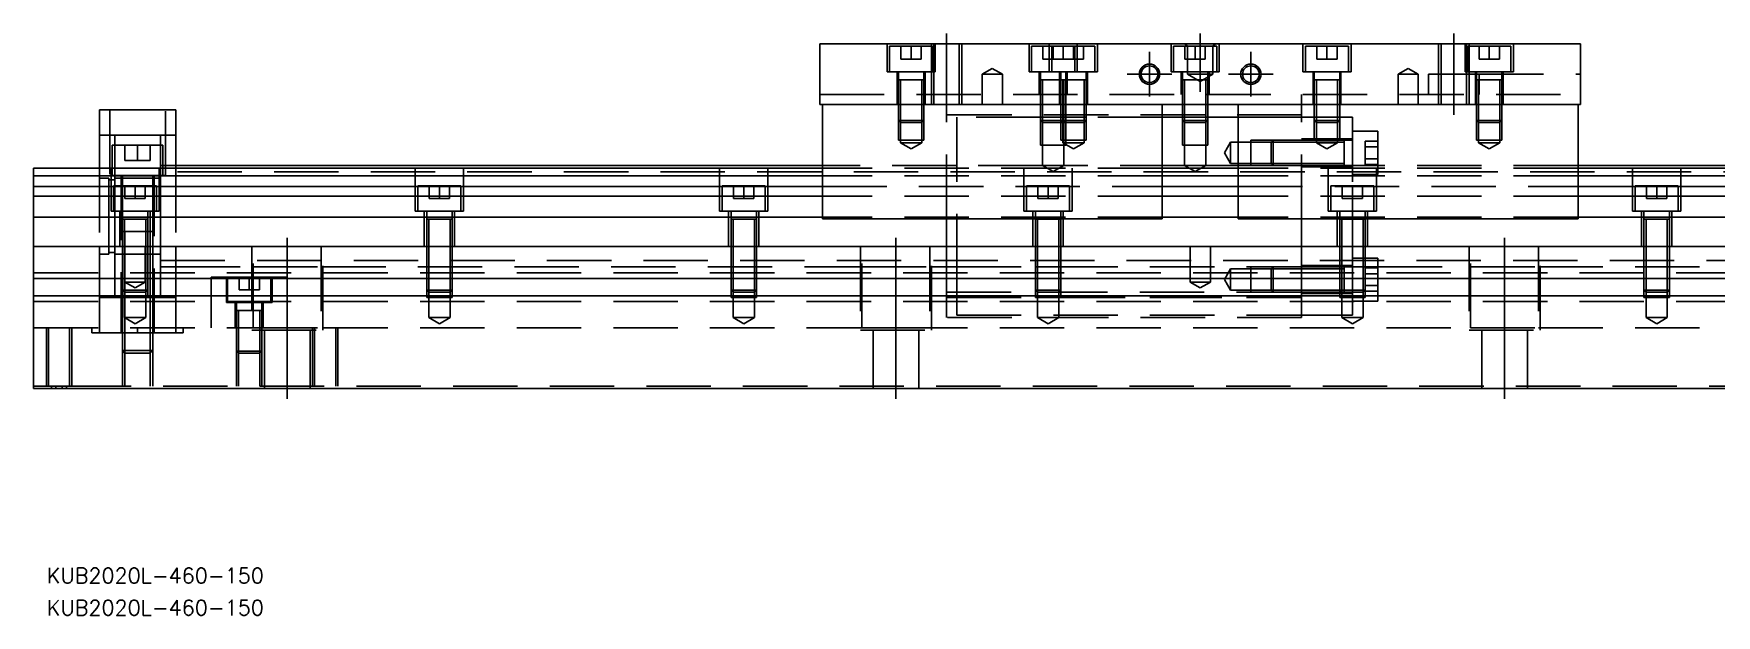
# Model space of a CAD drawing. Extents: x -20 to 681, y -276 to 102.
# Drawn here: x 0 to 331.8, y -276.2 to -161.5 of the extents above; entities that cross this region are included whole.
import ezdxf

# ---------------------------------------------------------------- set-up
doc = ezdxf.new("R2010")
doc.units = 0
doc.linetypes.add('CENTER', pattern=[50.8, 31.75, -6.35, 6.35, -6.35])
doc.linetypes.add('DASHED', pattern=[19.05, 12.7, -6.35])
doc.layers.get('0').update_dxf_attribs({"linetype": 'CONTINUOUS'})
doc.layers.add('CENTER', color=1, linetype='CENTER')
doc.styles.get("Standard").update_dxf_attribs({"font": 'txt.shx', "height": 3, "bigfont": 'bigfont.shx'})

# ---------------------------------------------------------------- blocks, each defined once
blk = doc.blocks.new('*U3')
at = {"color": 7, "linetype": 'CONTINUOUS'}
blk.add_text('KUB2020L-460-150', height=3, dxfattribs=at).set_placement((2.58, -276.24))
blk = doc.blocks.new('*U4')
at = {"color": 7, "linetype": 'CONTINUOUS'}
blk.add_text('KUB2020L-460-150', height=3, dxfattribs=at).set_placement((2.58, -269.9))

msp = doc.modelspace()

# ---------------------------------------------------------------- linework, layer by layer
at = {"color": 7, "linetype": 'CONTINUOUS'}
for p, q in [((155, -163.53), (155, -175.53)), ((155, -163.53), (305, -163.53)), ((305, -163.53), (305, -175.53)), ((155, -175.53), (305, -175.53)), ((155.5, -198.03), (155.5, -175.53)), ((222.5, -198.03), (222.5, -175.53)), ((237.5, -198.03), (237.5, -175.53)), ((304.5, -198.03), (304.5, -175.53)), ((13, -176.53), (28, -176.53)), ((13, -176.53), (13, -188.03)), ((28, -176.53), (28, -188.03)), ((258.4, -182.93), (258.4, -182.529994)), ((0, -188.03), (0, -189.569608)), ((155.5, -188.03), (0, -188.03)), ((155.5, -187.53), (28, -187.53)), ((237.5, -188.03), (222.5, -188.03)), ((258.4, -187.530006), (258.4, -187.13)), ((403, -187.53), (304.5, -187.53)), ((460, -188.03), (304.5, -188.03)), ((155.5, -189.569608), (0, -189.569608)), ((0, -189.569608), (0, -191.690392)), ((0, -191.690392), (155.5, -191.690392)), ((0, -191.690392), (0, -193.600532)), ((237.5, -189.569608), (222.5, -189.569608)), ((222.5, -191.690392), (237.5, -191.690392)), ((460, -189.569608), (304.5, -189.569608)), ((304.5, -191.690392), (460, -191.690392)), ((155.5, -193.600532), (0, -193.600532)), ((0, -193.600532), (0, -197.711934)), ((237.5, -193.600532), (222.5, -193.600532)), ((460, -193.600532), (304.5, -193.600532)), ((155.5, -197.711934), (0, -197.711934)), ((0, -197.711934), (0, -203.53)), ((222.5, -198.03), (155.5, -198.03)), ((237.5, -197.711934), (222.5, -197.711934)), ((304.5, -198.03), (237.5, -198.03)), ((460, -197.711934), (304.5, -197.711934)), ((17.9, -200.53), (17.499994, -200.53)), ((22.5, -200.53), (22.1, -200.53)), ((23.500006, -200.53), (22.5, -200.53)), ((0, -203.53), (460, -203.53)), ((0, -209.83), (0, -203.53)), ((0, -209.83), (460, -209.83)), ((0, -213.23), (0, -209.83)), ((258.4, -209.879968), (258.4, -209.83)), ((0, -231.53), (0, -213.23)), ((0, -213.23), (460, -213.23)), ((258.4, -212.530006), (258.4, -212.529148)), ((0, -231.53), (460, -231.53))]:
    msp.add_line(p, q, dxfattribs=at)
at = {"color": 3, "linetype": 'DASHED'}
for p, q in [((168.25, -163.53), (168.25, -169.03)), ((177.25, -164.03), (168.75, -164.03)), ((168.75, -164.03), (168.75, -169.03)), ((171, -164.03), (171, -166.53)), ((173, -164.03), (173, -166.53)), ((175, -164.03), (175, -166.53)), ((177.000006, -163.53), (177.000006, -175.53)), ((177.25, -169.03), (177.25, -164.03)), ((177.5, -163.53), (177.5, -175.53)), ((177.75, -169.03), (177.75, -163.53)), ((182.5, -175.53), (182.5, -163.53)), ((182.999994, -175.53), (182.999994, -163.53)), ((196.25, -163.53), (196.25, -169.03)), ((205.25, -164.03), (196.75, -164.03)), ((196.75, -164.03), (196.75, -169.03)), ((199, -164.03), (199, -166.53)), ((200.25, -163.53), (200.25, -169.03)), ((209.25, -164.03), (200.75, -164.03)), ((200.75, -164.03), (200.75, -169.03)), ((201, -164.03), (201, -166.53)), ((203, -164.03), (203, -166.53)), ((203, -164.03), (203, -166.53)), ((205, -164.03), (205, -166.53)), ((205.25, -169.03), (205.25, -164.03)), ((205.75, -169.03), (205.75, -163.53)), ((207, -164.03), (207, -166.53)), ((209.25, -169.03), (209.25, -164.03)), ((209.75, -169.03), (209.75, -163.53)), ((224.25, -163.53), (224.25, -169.03)), ((233.25, -164.03), (224.75, -164.03)), ((224.75, -164.03), (224.75, -169.03)), ((227.5, -164.03), (227, -163.53)), ((227, -164.03), (227, -166.53)), ((227.5, -164.03), (227.5, -169.53)), ((227.5, -164.03), (232.5, -164.03)), ((229, -164.03), (229, -166.53)), ((231, -164.03), (231, -166.53)), ((232.5, -164.03), (233, -163.53)), ((232.5, -169.53), (232.5, -164.03)), ((233.25, -169.03), (233.25, -164.03)), ((233.75, -169.03), (233.75, -163.53)), ((250.25, -163.53), (250.25, -169.03)), ((259.25, -164.03), (250.75, -164.03)), ((250.75, -164.03), (250.75, -169.03)), ((253, -164.03), (253, -166.53)), ((255, -164.03), (255, -166.53)), ((257, -164.03), (257, -166.53)), ((259.25, -169.03), (259.25, -164.03)), ((259.75, -169.03), (259.75, -163.53)), ((277.000006, -163.53), (277.000006, -175.53)), ((277.5, -163.53), (277.5, -175.53)), ((282.25, -163.53), (282.25, -169.03)), ((282.5, -175.53), (282.5, -163.53)), ((291.25, -164.03), (282.75, -164.03)), ((282.75, -164.03), (282.75, -169.03)), ((282.999994, -175.53), (282.999994, -163.53)), ((285, -164.03), (285, -166.53)), ((287, -164.03), (287, -166.53)), ((289, -164.03), (289, -166.53)), ((291.25, -169.03), (291.25, -164.03)), ((291.75, -169.03), (291.75, -163.53)), ((168.25, -169.03), (177.75, -169.03)), ((170.25, -169.03), (170.25, -175.53)), ((170.5, -169.03), (170.5, -170.63)), ((171, -166.53), (173, -166.53)), ((173, -166.53), (175, -166.53)), ((175.5, -170.63), (175.5, -169.03)), ((175.75, -175.53), (175.75, -169.03)), ((189, -168.3753), (187, -169.53)), ((191, -169.53), (189, -168.3753)), ((196.25, -169.03), (205.75, -169.03)), ((198.25, -169.03), (198.25, -173.53)), ((198.5, -169.03), (198.5, -170.63)), ((199, -166.53), (201, -166.53)), ((200.25, -169.03), (209.75, -169.03)), ((201, -166.53), (203, -166.53)), ((202.25, -169.03), (202.25, -175.53)), ((202.5, -169.03), (202.5, -170.63)), ((203, -166.53), (205, -166.53)), ((203.5, -170.63), (203.5, -169.03)), ((203.75, -173.53), (203.75, -169.03)), ((205, -166.53), (207, -166.53)), ((207.5, -170.63), (207.5, -169.03)), ((207.75, -175.53), (207.75, -169.03)), ((224.25, -169.03), (233.75, -169.03)), ((226.25, -169.03), (226.25, -173.53)), ((226.5, -169.03), (226.5, -170.63)), ((227, -166.53), (229, -166.53)), ((229, -166.53), (231, -166.53)), ((231.5, -170.63), (231.5, -169.03)), ((231.75, -173.53), (231.75, -169.03)), ((250.25, -169.03), (259.75, -169.03)), ((252.25, -169.03), (252.25, -175.53)), ((252.5, -169.03), (252.5, -170.63)), ((253, -166.53), (255, -166.53)), ((255, -166.53), (257, -166.53)), ((257.5, -170.63), (257.5, -169.03)), ((257.75, -175.53), (257.75, -169.03)), ((271, -168.3753), (269, -169.53)), ((273, -169.53), (271, -168.3753)), ((282.25, -169.03), (291.75, -169.03)), ((284.25, -169.03), (284.25, -175.53)), ((284.5, -169.03), (284.5, -170.63)), ((285, -166.53), (287, -166.53)), ((287, -166.53), (289, -166.53)), ((289.5, -170.63), (289.5, -169.03)), ((289.75, -175.53), (289.75, -169.03)), ((170.5, -170.625), (170.5, -170.63)), ((170.757468, -170.63), (170.5, -170.63)), ((170.5, -170.63), (170.5, -175.52998)), ((170.5, -170.63), (170.5, -170.635)), ((175.242552, -170.63), (170.757468, -170.63)), ((170.9, -170.63), (170.9, -175.52998)), ((175.1, -175.52998), (175.1, -170.63)), ((175.5, -170.63), (175.242552, -170.63)), ((175.5, -170.63), (175.5, -170.625)), ((175.5, -175.52998), (175.5, -170.63)), ((175.5, -170.635), (175.5, -170.63)), ((187, -169.53), (189, -169.53)), ((187, -169.53), (187, -175.53)), ((189, -169.53), (191, -169.53)), ((191, -175.53), (191, -169.53)), ((198.5, -170.625), (198.5, -170.63)), ((198.757468, -170.63), (198.5, -170.63)), ((198.5, -170.63), (198.5, -173.52998)), ((198.5, -170.63), (198.5, -170.635)), ((202.300194, -170.63), (198.757468, -170.63)), ((198.9, -170.63), (198.9, -173.52998)), ((202.5, -170.625), (202.5, -170.63)), ((203.5, -170.63), (202.5, -170.63)), ((202.757468, -170.63), (202.5, -170.63)), ((202.5, -170.63), (202.5, -175.52998)), ((202.5, -170.63), (202.5, -170.635)), ((207.242552, -170.63), (202.757468, -170.63)), ((202.9, -170.63), (202.9, -175.52998)), ((203.1, -173.52998), (203.1, -170.63)), ((203.5, -170.63), (203.5, -170.625)), ((203.5, -173.52998), (203.5, -170.63)), ((203.5, -170.635), (203.5, -170.63)), ((207.1, -175.52998), (207.1, -170.63)), ((207.5, -170.63), (207.242552, -170.63)), ((207.5, -170.63), (207.5, -170.625)), ((207.5, -175.52998), (207.5, -170.63)), ((207.5, -170.635), (207.5, -170.63)), ((226.5, -170.625), (226.5, -170.63)), ((226.757468, -170.63), (226.5, -170.63)), ((226.5, -170.63), (226.5, -170.635)), ((226.5, -170.63), (226.5, -173.52998)), ((231.242552, -170.63), (226.757468, -170.63)), ((226.9, -170.63), (226.9, -173.52998)), ((232.5, -169.53), (227.5, -169.53)), ((227.5, -169.53), (230, -170.973376)), ((230, -170.973376), (232.5, -169.53)), ((231.1, -173.52998), (231.1, -170.63)), ((231.5, -170.63), (231.242552, -170.63)), ((231.5, -170.63), (231.5, -170.625)), ((231.5, -170.635), (231.5, -170.63)), ((231.5, -173.52998), (231.5, -170.63)), ((252.5, -170.625), (252.5, -170.63)), ((252.757468, -170.63), (252.5, -170.63)), ((252.5, -170.63), (252.5, -170.635)), ((252.5, -170.63), (252.5, -175.52998)), ((257.242552, -170.63), (252.757468, -170.63)), ((252.9, -170.63), (252.9, -175.52998)), ((257.1, -175.52998), (257.1, -170.63)), ((257.5, -170.63), (257.242552, -170.63)), ((257.5, -170.63), (257.5, -170.625)), ((257.5, -170.635), (257.5, -170.63)), ((257.5, -175.52998), (257.5, -170.63)), ((269, -169.53), (271, -169.53)), ((269, -169.53), (269, -175.53)), ((271, -169.53), (273, -169.53)), ((273, -175.53), (273, -169.53)), ((275, -169.53), (275, -173.53)), ((285, -169.53), (275, -169.53)), ((284.5, -170.625), (284.5, -170.63)), ((284.757468, -170.63), (284.5, -170.63)), ((284.5, -170.63), (284.5, -175.52998)), ((284.5, -170.63), (284.5, -170.635)), ((289.242552, -170.63), (284.757468, -170.63)), ((284.9, -170.63), (284.9, -175.52998)), ((285, -169.53), (305, -169.53)), ((285, -173.53), (285, -169.53)), ((285, -169.53), (285, -170.63)), ((285, -170.63), (285, -173.53)), ((289.1, -175.52998), (289.1, -170.63)), ((289.5, -170.63), (289.242552, -170.63)), ((289.5, -170.63), (289.5, -170.625)), ((289.5, -175.52998), (289.5, -170.63)), ((289.5, -170.635), (289.5, -170.63)), ((155, -173.53), (305, -173.53)), ((170.5, -175.53), (170.5, -178.63)), ((170.500006, -175.53), (170.500006, -178.630006)), ((170.9, -175.53), (170.9, -179.03)), ((175.1, -179.03), (175.1, -175.53)), ((175.499994, -178.630006), (175.499994, -175.53)), ((175.5, -178.63), (175.5, -175.53)), ((180, -175.53), (180, -173.53)), ((180, -198.03), (180, -175.53)), ((198.5, -173.53), (198.5, -175.53)), ((198.5, -175.53), (198.5, -178.63)), ((198.500006, -173.53), (198.500006, -175.53)), ((198.500006, -175.53), (198.500006, -178.630006)), ((198.9, -173.53), (198.9, -175.53)), ((198.9, -175.53), (198.9, -179.03)), ((202.5, -175.53), (202.5, -178.63)), ((202.500006, -175.53), (202.500006, -178.630006)), ((202.9, -175.53), (202.9, -179.03)), ((203.1, -175.53), (203.1, -173.53)), ((203.1, -179.03), (203.1, -175.53)), ((203.499994, -175.53), (203.499994, -173.53)), ((203.499994, -178.630006), (203.499994, -175.53)), ((203.5, -175.53), (203.5, -173.53)), ((203.5, -178.63), (203.5, -175.53)), ((207.1, -179.03), (207.1, -175.53)), ((207.499994, -178.630006), (207.499994, -175.53)), ((207.5, -178.63), (207.5, -175.53)), ((226.5, -173.53), (226.5, -175.53)), ((226.5, -175.53), (226.5, -178.63)), ((226.500006, -173.53), (226.500006, -175.53)), ((226.500006, -175.53), (226.500006, -178.630006)), ((226.9, -173.53), (226.9, -175.53)), ((226.9, -175.53), (226.9, -179.03)), ((231.1, -175.53), (231.1, -173.53)), ((231.1, -179.03), (231.1, -175.53)), ((231.499994, -175.53), (231.499994, -173.53)), ((231.499994, -178.630006), (231.499994, -175.53)), ((231.5, -175.53), (231.5, -173.53)), ((231.5, -178.63), (231.5, -175.53)), ((250, -175.53), (250, -173.53)), ((250, -198.03), (250, -175.53)), ((252.5, -175.53), (252.5, -178.63)), ((252.500006, -175.53), (252.500006, -178.630006)), ((252.9, -175.53), (252.9, -179.03)), ((257.1, -179.03), (257.1, -175.53)), ((257.499994, -178.630006), (257.499994, -175.53)), ((257.5, -178.63), (257.5, -175.53)), ((284.5, -175.53), (284.5, -178.63)), ((284.500006, -175.53), (284.500006, -178.630006)), ((284.9, -175.53), (284.9, -179.03)), ((289.1, -179.03), (289.1, -175.53)), ((289.499994, -178.630006), (289.499994, -175.53)), ((289.5, -178.63), (289.5, -175.53)), ((15, -176.53), (15, -189.53)), ((26, -189.53), (26, -176.53)), ((170.5, -178.63), (175.5, -178.63)), ((170.5, -178.63), (170.9, -179.03)), ((170.500006, -178.63002), (170.500006, -182.53)), ((175.1, -179.03), (170.9, -179.03)), ((170.9, -179.03002), (170.9, -182.53)), ((175.1, -179.03), (175.5, -178.63)), ((175.1, -182.53), (175.1, -179.03002)), ((175.499994, -182.53), (175.499994, -178.63002)), ((250, -177.53), (180, -177.53)), ((182, -178.03), (182, -198.03)), ((198.5, -178.03), (182, -178.03)), ((198.9, -178.03), (198.5, -178.03)), ((198.5, -178.63), (203.499994, -178.63)), ((198.5, -178.63), (198.9, -179.03)), ((198.500006, -178.63002), (198.500006, -183.53)), ((202.5, -178.03), (198.9, -178.03)), ((203.1, -179.03), (198.9, -179.03)), ((198.9, -179.03002), (198.9, -183.53)), ((202.9, -178.03), (202.5, -178.03)), ((202.5, -178.63), (207.5, -178.63)), ((202.5, -178.63), (202.9, -179.03)), ((202.500006, -178.63002), (202.500006, -182.53)), ((202.9, -179.03), (202.500006, -179.03)), ((203.1, -178.03), (202.9, -178.03)), ((207.1, -179.03), (202.9, -179.03)), ((202.9, -179.03002), (202.9, -182.53)), ((203.5, -178.03), (203.1, -178.03)), ((203.1, -179.03), (203.5, -178.63)), ((203.1, -183.53), (203.1, -179.03002)), ((203.499994, -179.03), (203.499994, -178.63002)), ((203.499994, -182.53), (203.499994, -179.03)), ((207.1, -178.03), (203.5, -178.03)), ((207.5, -178.03), (207.1, -178.03)), ((207.1, -179.03), (207.5, -178.63)), ((207.1, -182.53), (207.1, -179.03002)), ((207.499994, -182.53), (207.499994, -178.63002)), ((222.5, -178.03), (207.5, -178.03)), ((226.5, -178.03), (222.5, -178.03)), ((226.9, -178.03), (226.5, -178.03)), ((226.5, -178.63), (231.5, -178.63)), ((226.5, -178.63), (226.9, -179.03)), ((226.500006, -178.63002), (226.500006, -183.53)), ((231.1, -178.03), (226.9, -178.03)), ((231.1, -179.03), (226.9, -179.03)), ((226.9, -179.03002), (226.9, -183.53)), ((231.5, -178.03), (231.1, -178.03)), ((231.1, -179.03), (231.5, -178.63)), ((231.1, -183.53), (231.1, -179.03002)), ((231.499994, -183.53), (231.499994, -178.63002)), ((237.5, -178.03), (231.5, -178.03)), ((250, -178.03), (237.5, -178.03)), ((252.5, -178.03), (250, -178.03)), ((252.9, -178.03), (252.5, -178.03)), ((252.5, -178.63), (257.5, -178.63)), ((252.5, -178.63), (252.9, -179.03)), ((252.500006, -178.63002), (252.500006, -182.53)), ((257.1, -178.03), (252.9, -178.03)), ((257.1, -179.03), (252.9, -179.03)), ((252.9, -179.03002), (252.9, -182.53)), ((257.5, -178.03), (257.1, -178.03)), ((257.1, -179.03), (257.5, -178.63)), ((257.1, -182.53), (257.1, -179.03002)), ((257.499994, -182.53), (257.499994, -178.63002)), ((260, -178.03), (257.5, -178.03)), ((260, -178.03), (260, -191.53)), ((284.5, -178.63), (289.5, -178.63)), ((284.5, -178.63), (284.9, -179.03)), ((284.500006, -178.63002), (284.500006, -182.53)), ((289.1, -179.03), (284.9, -179.03)), ((284.9, -179.03002), (284.9, -182.53)), ((289.1, -179.03), (289.5, -178.63)), ((289.1, -182.53), (289.1, -179.03002)), ((289.499994, -182.53), (289.499994, -178.63002)), ((16, -181.53), (13, -181.53)), ((16, -183.53), (16, -181.53)), ((25, -181.53), (16, -181.53)), ((25, -183.53), (25, -181.53)), ((28, -181.53), (25, -181.53)), ((260, -182.28), (250, -182.28)), ((265, -180.78), (260, -180.78)), ((265, -189.28), (265, -180.78)), ((25.5, -183.53), (15.5, -183.53)), ((15.5, -183.53), (15.5, -188.03)), ((16, -188.03), (16, -183.53)), ((18, -183.53), (18, -186.53)), ((20.5, -183.53), (20.5, -186.53)), ((23, -183.53), (23, -186.53)), ((25, -188.03), (25, -183.53)), ((25.5, -188.03), (25.5, -183.53)), ((170.500006, -182.53), (175.499994, -182.53)), ((170.9, -182.53), (170.9, -183.03)), ((175.1, -183.03), (170.9, -183.03)), ((170.9, -183.03), (173, -184.242436)), ((173, -184.242436), (175.1, -183.03)), ((175.1, -183.03), (175.1, -182.53)), ((198.500006, -183.53), (203.499994, -183.53)), ((198.9, -183.53), (198.9, -187.53)), ((202.500006, -182.53), (207.499994, -182.53)), ((202.9, -182.53), (202.9, -183.03)), ((207.1, -183.03), (202.9, -183.03)), ((202.9, -183.03), (205, -184.242436)), ((203.1, -187.53), (203.1, -183.53)), ((203.499994, -183.53), (203.499994, -182.53)), ((205, -184.242436), (207.1, -183.03)), ((207.1, -183.03), (207.1, -182.53)), ((226.500006, -183.53), (231.499994, -183.53)), ((226.9, -183.53), (226.9, -187.53)), ((231.1, -187.53), (231.1, -183.53)), ((236, -182.93), (234.787564, -185.03)), ((234.787564, -185.03), (236, -187.13)), ((236, -187.13), (236, -182.93)), ((240, -182.93), (236, -182.93)), ((240, -182.530006), (240, -187.529994)), ((244.39998, -182.530006), (240, -182.530006)), ((243.99998, -182.93), (240, -182.93)), ((244.4, -182.53), (244, -182.93)), ((244, -187.13), (244, -182.93)), ((250, -182.93), (244, -182.93)), ((250, -182.530006), (244.399994, -182.530006)), ((244.4, -182.53), (244.4, -187.53)), ((250, -182.53), (244.4, -182.53)), ((252.500006, -182.53), (250.00002, -182.53)), ((258.4, -182.93), (250.00002, -182.93)), ((252.500006, -182.53), (257.499994, -182.53)), ((252.9, -182.53), (252.9, -183.03)), ((257.1, -183.03), (252.9, -183.03)), ((252.9, -183.03), (255, -184.242436)), ((255, -184.242436), (257.1, -183.03)), ((257.1, -183.03), (257.1, -182.53)), ((258.405, -182.53), (257.499994, -182.53)), ((260, -182.53), (258.395, -182.53)), ((258.4, -182.787468), (258.4, -182.53)), ((258.4, -182.53), (258.4, -182.787448)), ((258.4, -182.787468), (258.4, -182.53)), ((258.4, -184.879954), (258.4, -182.787468)), ((258.4, -187.272552), (258.4, -184.879954)), ((262.5, -182.720598), (262.5, -183.8753)), ((265, -182.720598), (262.5, -182.720598)), ((262.5, -183.8753), (262.5, -186.1847)), ((265, -183.8753), (262.5, -183.8753)), ((284.500006, -182.53), (289.499994, -182.53)), ((284.9, -182.53), (284.9, -183.03)), ((289.1, -183.03), (284.9, -183.03)), ((284.9, -183.03), (287, -184.242436)), ((287, -184.242436), (289.1, -183.03)), ((289.1, -183.03), (289.1, -182.53)), ((13, -188.03), (13, -203.53)), ((15.25, -188.03), (15.25, -196.53)), ((15.5, -188.03), (15.5, -189.53)), ((16, -189.569608), (16, -188.03)), ((18, -186.53), (20.5, -186.53)), ((20.5, -186.53), (23, -186.53)), ((24.75, -196.53), (24.75, -188.03)), ((25.5, -187.53), (25, -187.53)), ((25, -189.569608), (25, -188.03)), ((403, -188.78), (25, -188.78)), ((28, -187.53), (25.5, -187.53)), ((25.5, -189.53), (25.5, -188.03)), ((28, -188.03), (28, -203.53)), ((75.25, -188.03), (75.25, -196.53)), ((84.75, -196.53), (84.75, -188.03)), ((135.25, -188.03), (135.25, -196.53)), ((144.75, -196.53), (144.75, -188.03)), ((181.99998, -187.53), (155.5, -187.53)), ((222.5, -188.03), (155.5, -188.03)), ((198.9, -187.53), (182, -187.53)), ((195.25, -188.03), (195.25, -196.53)), ((203.1, -187.53), (198.9, -187.53)), ((198.9, -187.53), (201, -188.742436)), ((201, -188.742436), (203.1, -187.53)), ((226.9, -187.53), (203.1, -187.53)), ((204.75, -196.53), (204.75, -188.03)), ((231.1, -187.53), (226.9, -187.53)), ((226.9, -187.53), (229, -188.742436)), ((229, -188.742436), (231.1, -187.53)), ((239.99998, -187.53), (231.1, -187.53)), ((236, -187.13), (240, -187.13)), ((304.5, -188.03), (237.5, -188.03)), ((240, -187.13), (243.99998, -187.13)), ((240, -187.529994), (244.39998, -187.529994)), ((244, -187.13), (244.4, -187.53)), ((244, -187.13), (250, -187.13)), ((244.4, -187.529994), (250, -187.529994)), ((244.4, -187.53), (250, -187.53)), ((250, -187.78), (260, -187.78)), ((250.00002, -187.13), (258.4, -187.13)), ((250.00002, -187.53), (258.405, -187.53)), ((255.25, -188.03), (255.25, -196.53)), ((258.395, -187.53), (260, -187.53)), ((258.4, -187.53), (258.4, -187.272552)), ((258.4, -187.272602), (258.4, -187.53)), ((304.5, -187.53), (260.00002, -187.53)), ((262.5, -186.1847), (262.5, -187.339402)), ((265, -186.1847), (262.5, -186.1847)), ((265, -187.339402), (262.5, -187.339402)), ((264.75, -196.53), (264.75, -188.03)), ((315.25, -188.03), (315.25, -196.53)), ((324.75, -196.53), (324.75, -188.03)), ((14.85, -190.03), (13, -190.03)), ((14.85, -197.53), (14.85, -190.03)), ((16, -190.38), (14.85, -190.38)), ((15, -189.53), (26, -189.53)), ((24.25, -191.53), (15.75, -191.53)), ((15.75, -191.53), (15.75, -196.53)), ((16, -191.53), (16, -189.569608)), ((17.5, -190.03), (16, -190.03)), ((16, -196.53), (16, -191.53)), ((17.25, -189.53), (17.25, -220.53)), ((17.5, -189.53), (17.5, -191.53)), ((23.5, -190.03), (17.5, -190.03)), ((17.5, -191.53), (17.5, -196.53)), ((18, -191.53), (18, -194.03)), ((20, -191.53), (20, -194.03)), ((22, -191.53), (22, -194.03)), ((23.5, -191.53), (23.5, -189.53)), ((25, -190.03), (23.5, -190.03)), ((23.5, -196.53), (23.5, -191.53)), ((23.75, -220.53), (23.75, -189.53)), ((24.25, -196.53), (24.25, -191.53)), ((25, -197.53), (25, -189.569608)), ((84.25, -191.53), (75.75, -191.53)), ((75.75, -191.53), (75.75, -196.53)), ((78, -191.53), (78, -194.03)), ((80, -191.53), (80, -194.03)), ((82, -191.53), (82, -194.03)), ((84.25, -196.53), (84.25, -191.53)), ((144.25, -191.53), (135.75, -191.53)), ((135.75, -191.53), (135.75, -196.53)), ((138, -191.53), (138, -194.03)), ((140, -191.53), (140, -194.03)), ((142, -191.53), (142, -194.03)), ((144.25, -196.53), (144.25, -191.53)), ((222.5, -189.569608), (155.5, -189.569608)), ((155.5, -191.690392), (222.5, -191.690392)), ((204.25, -191.53), (195.75, -191.53)), ((195.75, -191.53), (195.75, -196.53)), ((198, -191.53), (198, -194.03)), ((200, -191.53), (200, -194.03)), ((202, -191.53), (202, -194.03)), ((204.25, -196.53), (204.25, -191.53)), ((304.5, -189.569608), (237.5, -189.569608)), ((237.5, -191.690392), (304.5, -191.690392)), ((264.25, -191.53), (255.75, -191.53)), ((255.75, -191.53), (255.75, -196.53)), ((258, -191.53), (258, -194.03)), ((260, -189.28), (265, -189.28)), ((260, -191.53), (260, -194.03)), ((262, -191.53), (262, -194.03)), ((264.25, -196.53), (264.25, -191.53)), ((324.25, -191.53), (315.75, -191.53)), ((315.75, -191.53), (315.75, -196.53)), ((318, -191.53), (318, -194.03)), ((320, -191.53), (320, -194.03)), ((322, -191.53), (322, -194.03)), ((324.25, -196.53), (324.25, -191.53)), ((18, -194.03), (20, -194.03)), ((20, -194.03), (22, -194.03)), ((78, -194.03), (80, -194.03)), ((80, -194.03), (82, -194.03)), ((138, -194.03), (140, -194.03)), ((140, -194.03), (142, -194.03)), ((222.5, -193.600532), (155.5, -193.600532)), ((198, -194.03), (200, -194.03)), ((200, -194.03), (202, -194.03)), ((304.5, -193.600532), (237.5, -193.600532)), ((258, -194.03), (260, -194.03)), ((260, -194.03), (262, -194.03)), ((260, -194.03), (260, -196.53)), ((318, -194.03), (320, -194.03)), ((320, -194.03), (322, -194.03)), ((14.85, -203.53), (14.85, -197.53)), ((15.25, -196.53), (24.75, -196.53)), ((16, -197.53), (16, -196.53)), ((16, -203.53), (16, -197.53)), ((17, -196.53), (17, -203.53)), ((17.5, -196.53), (17.5, -198.13)), ((17.5, -198.125), (17.5, -198.13)), ((17.5, -198.13), (17.757448, -198.13)), ((17.757468, -198.13), (17.5, -198.13)), ((17.5, -198.13), (17.5, -203.52998)), ((17.5, -198.13), (17.5, -198.135)), ((22.242552, -198.13), (17.757468, -198.13)), ((17.9, -198.13), (17.9, -203.52998)), ((22.1, -203.52998), (22.1, -198.13)), ((22.5, -198.13), (22.242552, -198.13)), ((22.242602, -198.13), (22.5, -198.13)), ((22.5, -198.13), (22.5, -196.53)), ((22.5, -198.13), (22.5, -198.125)), ((22.5, -203.52998), (22.5, -198.13)), ((22.5, -198.135), (22.5, -198.13)), ((23, -203.53), (23, -196.53)), ((23.5, -200.53), (23.5, -196.53)), ((25, -203.53), (25, -197.53)), ((75.25, -196.53), (84.75, -196.53)), ((77, -196.53), (77, -203.53)), ((77.5, -196.53), (77.5, -198.13)), ((77.5, -198.125), (77.5, -198.13)), ((82.5, -198.13), (77.5, -198.13)), ((77.5, -198.13), (77.5, -198.135)), ((77.5, -198.13), (77.5, -203.52998)), ((77.9, -198.13), (77.9, -203.52998)), ((82.1, -203.52998), (82.1, -198.13)), ((82.5, -198.13), (82.5, -196.53)), ((82.5, -198.13), (82.5, -198.125)), ((82.5, -198.135), (82.5, -198.13)), ((82.5, -203.52998), (82.5, -198.13)), ((83, -203.53), (83, -196.53)), ((135.25, -196.53), (144.75, -196.53)), ((137, -196.53), (137, -203.53)), ((137.5, -196.53), (137.5, -198.13)), ((137.5, -198.125), (137.5, -198.13)), ((142.5, -198.13), (137.5, -198.13)), ((137.5, -198.13), (137.5, -198.135)), ((137.5, -198.13), (137.5, -203.52998)), ((137.9, -198.13), (137.9, -203.52998)), ((142.1, -203.52998), (142.1, -198.13)), ((142.5, -198.13), (142.5, -196.53)), ((142.5, -198.13), (142.5, -198.125)), ((142.5, -198.135), (142.5, -198.13)), ((142.5, -203.52998), (142.5, -198.13)), ((143, -203.53), (143, -196.53)), ((222.5, -197.711934), (155.5, -197.711934)), ((180, -203.53), (180, -198.03)), ((182, -198.03), (182, -203.53)), ((195.25, -196.53), (204.75, -196.53)), ((197, -196.53), (197, -203.53)), ((197.5, -196.53), (197.5, -198.13)), ((197.5, -198.125), (197.5, -198.13)), ((202.5, -198.13), (197.5, -198.13)), ((197.5, -198.13), (197.5, -198.135)), ((197.5, -198.13), (197.5, -203.52998)), ((197.9, -198.13), (197.9, -203.52998)), ((202.1, -203.52998), (202.1, -198.13)), ((202.5, -198.13), (202.5, -196.53)), ((202.5, -198.13), (202.5, -198.125)), ((202.5, -198.135), (202.5, -198.13)), ((202.5, -203.52998), (202.5, -198.13)), ((203, -203.53), (203, -196.53)), ((304.5, -197.711934), (237.5, -197.711934)), ((250, -203.53), (250, -198.03)), ((255.25, -196.53), (264.75, -196.53)), ((257, -196.53), (257, -203.53)), ((262.500006, -198.13), (257.499994, -198.13)), ((262.500006, -198.13), (257.499994, -198.13)), ((262.500006, -198.13), (257.499994, -198.13)), ((257.5, -196.53), (257.5, -198.03)), ((257.5, -198.03), (257.5, -198.13)), ((257.5, -198.125), (257.5, -198.13)), ((257.5, -198.13), (257.5, -198.135)), ((257.5, -198.13), (257.5, -203.52998)), ((257.9, -198.13), (257.9, -203.52998)), ((260, -196.53), (260, -198.03)), ((260, -198.03), (260, -198.13)), ((260, -198.13), (260, -203.53)), ((262.1, -203.52998), (262.1, -198.13)), ((262.5, -198.03), (262.5, -196.53)), ((262.5, -198.13), (262.5, -198.03)), ((262.5, -198.13), (262.5, -198.125)), ((262.5, -198.135), (262.5, -198.13)), ((262.5, -203.52998), (262.5, -198.13)), ((263, -203.53), (263, -196.53)), ((315.25, -196.53), (324.75, -196.53)), ((317, -196.53), (317, -203.53)), ((317.5, -196.53), (317.5, -198.13)), ((317.5, -198.125), (317.5, -198.13)), ((322.5, -198.13), (317.5, -198.13)), ((317.5, -198.13), (317.5, -198.135)), ((317.5, -198.13), (317.5, -203.52998)), ((317.9, -198.13), (317.9, -203.52998)), ((322.1, -203.52998), (322.1, -198.13)), ((322.5, -198.13), (322.5, -196.53)), ((322.5, -198.13), (322.5, -198.125)), ((322.5, -198.135), (322.5, -198.13)), ((322.5, -203.52998), (322.5, -198.13)), ((323, -203.53), (323, -196.53)), ((17.5, -200.53), (17.84965, -200.53)), ((17.849602, -200.53), (17.5, -200.53)), ((17.899998, -200.53), (17.849602, -200.53)), ((22.10048, -200.53), (17.899998, -200.53)), ((18, -200.53), (18, -203.52998)), ((22.500272, -200.53), (22.10048, -200.53)), ((23.15035, -200.53), (22.500272, -200.53)), ((23.150204, -200.53), (23.5, -200.53)), ((23.5, -200.53), (23.15035, -200.53)), ((23.5, -200.53), (23.5, -200.525)), ((23.5, -203.53), (23.5, -200.53)), ((23.5, -200.535), (23.5, -200.53)), ((13, -203.53), (13, -209.83)), ((13, -205.03), (14.85, -205.03)), ((14.85, -205.03), (14.85, -203.53)), ((14.85, -204.68), (16, -204.68)), ((16, -209.83), (16, -203.53)), ((16, -205.03), (17.5, -205.03)), ((17.5, -203.53), (17.5, -209.83)), ((17.5, -205.03), (17.9, -205.03)), ((17.500006, -203.53), (17.500006, -209.83)), ((17.9, -203.53), (17.9, -209.83)), ((17.9, -205.03), (18, -205.03)), ((18, -203.53), (18, -210.53)), ((18, -205.03), (22.1, -205.03)), ((22, -210.53), (22, -203.53)), ((22.1, -209.83), (22.1, -203.53)), ((22.1, -205.03), (22.5, -205.03)), ((22.499994, -209.83), (22.499994, -203.53)), ((22.5, -209.83), (22.5, -203.53)), ((22.5, -205.03), (23, -205.03)), ((23, -209.83), (23, -203.53002)), ((23, -205.03), (23.5, -205.03)), ((23.5, -209.83), (23.5, -203.53)), ((23.5, -205.03), (25, -205.03)), ((25, -209.83), (25, -203.53)), ((28, -203.53), (28, -209.83)), ((43, -203.53), (43, -220.03)), ((43.291796, -219.53), (43.291796, -203.53)), ((56.708204, -203.53), (56.708204, -219.53)), ((57, -220.03), (57, -203.53)), ((77.5, -203.53), (77.5, -209.83)), ((77.500006, -203.53), (77.500006, -209.83)), ((77.9, -203.53), (77.9, -209.83)), ((82.1, -209.83), (82.1, -203.53)), ((82.499994, -209.83), (82.499994, -203.53)), ((82.5, -209.83), (82.5, -203.53)), ((137.5, -203.53), (137.5, -209.83)), ((137.500006, -203.53), (137.500006, -209.83)), ((137.9, -203.53), (137.9, -209.83)), ((142.1, -209.83), (142.1, -203.53)), ((142.499994, -209.83), (142.499994, -203.53)), ((142.5, -209.83), (142.5, -203.53)), ((163, -203.53), (163, -220.03)), ((163.291796, -219.53), (163.291796, -203.53)), ((176.708204, -203.53), (176.708204, -219.53)), ((177, -220.03), (177, -203.53)), ((180, -209.83), (180, -203.53)), ((182, -203.53), (182, -209.83)), ((197.5, -203.53), (197.5, -209.83)), ((197.500006, -203.53), (197.500006, -209.83)), ((197.9, -203.53), (197.9, -209.83)), ((202.1, -209.83), (202.1, -203.53)), ((202.499994, -209.83), (202.499994, -203.53)), ((202.5, -209.83), (202.5, -203.53)), ((228, -203.53), (228, -210.53)), ((232, -210.53), (232, -203.53)), ((250, -209.83), (250, -203.53)), ((257.5, -203.53), (257.5, -209.83)), ((257.500006, -203.53), (257.500006, -209.83)), ((257.9, -203.53), (257.9, -209.83)), ((260, -203.53), (260, -209.83)), ((262.1, -209.83), (262.1, -203.53)), ((262.499994, -209.83), (262.499994, -203.53)), ((262.5, -209.83), (262.5, -203.53)), ((283, -203.53), (283, -220.03)), ((283.291796, -219.53), (283.291796, -203.53)), ((296.708204, -203.53), (296.708204, -219.53)), ((297, -220.03), (297, -203.53)), ((317.5, -203.53), (317.5, -209.83)), ((317.500006, -203.53), (317.500006, -209.83)), ((317.9, -203.53), (317.9, -209.83)), ((322.1, -209.83), (322.1, -203.53)), ((322.499994, -209.83), (322.499994, -203.53)), ((322.5, -209.83), (322.5, -203.53)), ((0, -208.68), (460, -208.68)), ((25, -206.28), (403, -206.28)), ((25, -207.53), (28, -207.53)), ((28, -207.53), (43.291796, -207.53)), ((43.291796, -207.53), (56.708204, -207.53)), ((56.708204, -207.53), (163.291796, -207.53)), ((77.5, -207.53), (77.9, -207.53)), ((77.9, -207.53), (82.1, -207.53)), ((82.1, -207.53), (82.5, -207.53)), ((137.5, -207.53), (137.9, -207.53)), ((137.9, -207.53), (142.1, -207.53)), ((142.1, -207.53), (142.5, -207.53)), ((163.291796, -207.53), (176.708204, -207.53)), ((176.708204, -207.53), (180, -207.53)), ((180, -207.53), (181.99998, -207.53)), ((182, -207.529994), (239.999982, -207.529994)), ((182, -207.53), (239.99998, -207.53)), ((197.5, -207.53), (197.9, -207.53)), ((197.9, -207.53), (202.1, -207.53)), ((202.1, -207.53), (202.5, -207.53)), ((236, -207.93), (234.787564, -210.03)), ((236, -212.13), (236, -207.93)), ((240, -207.93), (236, -207.93)), ((240, -207.530006), (240, -212.529994)), ((244.39998, -207.530006), (240, -207.530006)), ((243.99998, -207.93), (240, -207.93)), ((244.4, -207.53), (244, -207.93)), ((244, -209.83), (244, -207.93)), ((250, -207.93), (244, -207.93)), ((250, -207.530006), (244.399994, -207.530006)), ((244.4, -207.53), (244.4, -209.83)), ((250, -207.53), (244.4, -207.53)), ((260, -207.28), (250, -207.28)), ((257.5, -207.53), (250.00002, -207.53)), ((257.5, -207.93), (250.00002, -207.93)), ((257.9, -207.53), (257.5, -207.53)), ((257.9, -207.93), (257.5, -207.93)), ((258.4, -207.53), (257.9, -207.53)), ((258.4, -207.93), (257.9, -207.93)), ((258.4, -207.53), (258.395, -207.53)), ((258.4, -207.787468), (258.4, -207.53)), ((258.405, -207.53), (258.4, -207.53)), ((260, -207.53), (258.4, -207.53)), ((258.4, -209.829974), (258.4, -207.787468)), ((262.1, -205.78), (260, -205.78)), ((260.00002, -207.53), (262.1, -207.53)), ((262.5, -205.78), (262.1, -205.78)), ((262.1, -207.53), (262.5, -207.53)), ((265, -205.78), (262.5, -205.78)), ((262.5, -207.53), (265, -207.53)), ((265, -207.720598), (262.5, -207.720598)), ((265, -208.8753), (262.5, -208.8753)), ((265, -209.83), (265, -205.78)), ((265, -207.53), (283.291796, -207.53)), ((283.291796, -207.53), (296.708204, -207.53)), ((296.708204, -207.53), (403.005, -207.53)), ((317.5, -207.53), (317.9, -207.53)), ((317.9, -207.53), (322.1, -207.53)), ((322.1, -207.53), (322.5, -207.53)), ((13, -209.83), (13, -213.23)), ((16, -213.23), (16, -209.83)), ((17.5, -209.83), (17.5, -212.13)), ((17.5, -212.13), (22.5, -212.13)), ((17.5, -212.13), (17.9, -212.53)), ((17.500006, -209.83), (17.500006, -212.130006)), ((17.500006, -212.13002), (17.500006, -213.23)), ((17.9, -209.83), (17.9, -212.53)), ((22, -210.53), (18, -210.53)), ((18, -210.53), (20, -211.6847)), ((18, -210.53002), (18, -212.53)), ((20, -211.6847), (22, -210.53)), ((22.1, -212.53), (22.1, -209.83)), ((22.1, -212.53), (22.5, -212.13)), ((22.499994, -212.130006), (22.499994, -209.83)), ((22.499994, -213.23), (22.499994, -212.13002)), ((22.5, -212.13), (22.5, -209.83)), ((23, -213.23), (23, -209.83)), ((23.5, -213.23), (23.5, -209.83)), ((25, -213.23), (25, -209.83)), ((28, -209.83), (28, -213.23)), ((35, -209.53), (35, -209.83)), ((35, -209.53), (43.291796, -209.53)), ((35, -209.83), (35, -213.23)), ((38, -209.53), (38, -214.53)), ((38.25, -209.53), (38.25, -209.83)), ((38.25, -209.83), (38.25, -213.23)), ((40.5, -209.53), (40.5, -212.03)), ((40.5, -212.03), (42.5, -212.03)), ((42.5, -209.53), (42.5, -212.03)), ((42.5, -212.03), (44.5, -212.03)), ((43.291796, -209.53), (50, -209.53)), ((44.5, -209.53), (44.5, -212.03)), ((46.75, -209.83), (46.75, -209.53)), ((46.75, -213.23), (46.75, -209.83)), ((47, -214.53), (47, -209.53)), ((50, -209.53), (50, -209.83)), ((50, -209.83), (50, -213.23)), ((77.5, -209.83), (77.5, -212.13)), ((77.5, -212.13), (82.5, -212.13)), ((77.5, -212.13), (77.9, -212.53)), ((77.500006, -209.83), (77.500006, -212.130006)), ((77.500006, -212.13002), (77.500006, -213.23)), ((77.9, -209.83), (77.9, -212.53)), ((82.1, -212.53), (82.1, -209.83)), ((82.1, -212.53), (82.5, -212.13)), ((82.499994, -212.130006), (82.499994, -209.83)), ((82.499994, -213.23), (82.499994, -212.13002)), ((82.5, -212.13), (82.5, -209.83)), ((137.5, -209.83), (137.5, -212.13)), ((137.5, -212.13), (142.5, -212.13)), ((137.5, -212.13), (137.9, -212.53)), ((137.500006, -209.83), (137.500006, -212.130006)), ((137.500006, -212.13002), (137.500006, -213.23)), ((137.9, -209.83), (137.9, -212.53)), ((142.1, -212.53), (142.1, -209.83)), ((142.1, -212.53), (142.5, -212.13)), ((142.499994, -212.130006), (142.499994, -209.83)), ((142.499994, -213.23), (142.499994, -212.13002)), ((142.5, -212.13), (142.5, -209.83)), ((180, -212.53), (180, -209.83)), ((182, -209.83), (182, -213.23)), ((197.5, -209.83), (197.5, -212.13)), ((197.5, -212.13), (202.5, -212.13)), ((197.5, -212.13), (197.9, -212.53)), ((197.500006, -209.83), (197.500006, -212.130006)), ((197.500006, -212.13002), (197.500006, -213.23)), ((197.9, -209.83), (197.9, -212.53)), ((202.1, -212.53), (202.1, -209.83)), ((202.1, -212.53), (202.5, -212.13)), ((202.499994, -212.130006), (202.499994, -209.83)), ((202.499994, -213.23), (202.499994, -212.13002)), ((202.5, -212.13), (202.5, -209.83)), ((232, -210.53), (228, -210.53)), ((228, -210.53), (230, -211.6847)), ((230, -211.6847), (232, -210.53)), ((234.787564, -210.03), (236, -212.13)), ((236, -212.13), (240, -212.13)), ((240, -212.13), (243.99998, -212.13)), ((244, -212.13), (244, -209.83)), ((244, -212.13), (250, -212.13)), ((244, -212.13), (244.4, -212.53)), ((244.4, -209.83), (244.4, -212.53)), ((250, -212.53), (250, -209.83)), ((250.00002, -212.13), (257.5, -212.13)), ((257.5, -209.83), (257.5, -212.13)), ((257.5, -212.13), (262.5, -212.13)), ((257.5, -212.13), (257.9, -212.53)), ((257.500006, -209.83), (257.500006, -212.130006)), ((257.500006, -212.13002), (257.500006, -213.23)), ((257.9, -209.83), (257.9, -212.53)), ((258.4, -210.23002), (258.4, -209.829974)), ((258.4, -212.272552), (258.4, -210.23002)), ((258.4, -212.53), (258.4, -212.272552)), ((258.4, -212.272602), (258.4, -212.53)), ((260, -209.83), (260, -212.53)), ((262.1, -212.53), (262.1, -209.83)), ((262.1, -212.53), (262.5, -212.13)), ((262.499994, -212.130006), (262.499994, -209.83)), ((262.499994, -213.23), (262.499994, -212.13002)), ((262.5, -212.13), (262.5, -209.83)), ((265, -211.1847), (262.5, -211.1847)), ((265, -213.23), (265, -209.83)), ((317.5, -209.83), (317.5, -212.13)), ((317.5, -212.13), (322.5, -212.13)), ((317.5, -212.13), (317.9, -212.53)), ((317.500006, -209.83), (317.500006, -212.130006)), ((317.500006, -212.13002), (317.500006, -213.23)), ((317.9, -209.83), (317.9, -212.53)), ((322.1, -212.53), (322.1, -209.83)), ((322.1, -212.53), (322.5, -212.13)), ((322.499994, -212.130006), (322.499994, -209.83)), ((322.499994, -213.23), (322.499994, -212.13002)), ((322.5, -212.13), (322.5, -209.83)), ((0, -214.38), (460, -214.38)), ((13, -213.23), (13, -220.53)), ((13, -213.53), (16, -213.53)), ((16, -213.53), (16, -213.23)), ((16, -213.53), (17.500006, -213.53)), ((17.5, -213.53002), (17.5, -220.52998)), ((17.500006, -213.23), (17.500006, -213.53)), ((17.500006, -213.53), (22.499994, -213.53)), ((22.1, -212.53), (17.9, -212.53)), ((17.9, -212.53002), (17.9, -213.53)), ((17.9, -213.53), (17.9, -217.53)), ((18, -212.53), (18, -213.23)), ((18, -213.23), (18, -213.53)), ((18, -213.53), (18, -220.52998)), ((22.1, -213.53), (22.1, -212.53002)), ((22.1, -217.53), (22.1, -213.53)), ((22.499994, -213.53), (22.499994, -213.23)), ((22.499994, -213.53), (23, -213.53)), ((23, -220.52998), (23, -213.23)), ((23, -213.53), (23.5, -213.53)), ((23.5, -220.52998), (23.5, -213.23)), ((23.5, -213.53), (25, -213.53)), ((25, -213.53), (25, -213.23)), ((25, -213.53), (28, -213.53)), ((28, -213.23), (28, -220.53)), ((35, -213.23), (35, -219.53)), ((38, -214.53), (47, -214.53)), ((38.25, -213.23), (38.25, -214.53)), ((39.75, -214.53), (39.75, -219.53)), ((40, -214.53), (40, -216.13)), ((45, -216.13), (45, -214.53)), ((45.25, -219.53), (45.25, -214.53)), ((46.75, -214.53), (46.75, -213.23)), ((50, -213.23), (50, -219.53)), ((77.500006, -213.23), (77.500006, -213.53)), ((77.500006, -213.53), (82.499994, -213.53)), ((82.1, -212.53), (77.9, -212.53)), ((77.9, -212.53002), (77.9, -213.53)), ((77.9, -213.53), (77.9, -217.53)), ((82.1, -213.53), (82.1, -212.53002)), ((82.1, -217.53), (82.1, -213.53)), ((82.499994, -213.53), (82.499994, -213.23)), ((137.500006, -213.23), (137.500006, -213.53)), ((137.500006, -213.53), (142.499994, -213.53)), ((142.1, -212.53), (137.9, -212.53)), ((137.9, -212.53002), (137.9, -213.53)), ((137.9, -213.53), (137.9, -217.53)), ((142.1, -213.53), (142.1, -212.53002)), ((142.1, -217.53), (142.1, -213.53)), ((142.499994, -213.53), (142.499994, -213.23)), ((180, -213.23), (180, -212.53)), ((180, -212.53), (250, -212.53)), ((180, -217.53), (180, -213.23)), ((180, -213.53), (197.500006, -213.53)), ((180, -213.53), (182, -213.53)), ((182, -213.23), (182, -217.03)), ((182, -213.53), (250, -213.53)), ((197.500006, -213.23), (197.500006, -213.53)), ((197.500006, -213.53), (202.499994, -213.53)), ((202.1, -212.53), (197.9, -212.53)), ((197.9, -212.53002), (197.9, -213.53)), ((197.9, -213.53), (197.9, -217.53)), ((202.1, -213.53), (202.1, -212.53002)), ((202.1, -217.53), (202.1, -213.53)), ((202.499994, -213.53), (202.499994, -213.23)), ((202.499994, -213.53), (250, -213.53)), ((250, -212.53), (250, -213.23)), ((250, -212.78), (260, -212.78)), ((250, -213.23), (250, -217.53)), ((250.00002, -212.53), (257.500006, -212.53)), ((257.500006, -212.53), (257.9, -212.53)), ((257.500006, -213.23), (257.500006, -213.53)), ((257.500006, -213.53), (262.499994, -213.53)), ((262.1, -212.53), (257.9, -212.53)), ((257.9, -212.53002), (257.9, -213.53)), ((257.9, -213.53), (257.9, -217.53)), ((260, -212.53), (260, -213.23)), ((260, -213.23), (260, -213.53)), ((260, -213.53), (260, -217.03)), ((260, -214.28), (265, -214.28)), ((262.1, -213.53), (262.1, -212.53002)), ((262.1, -217.53), (262.1, -213.53)), ((262.499994, -213.53), (262.499994, -213.23)), ((265, -212.339402), (262.5, -212.339402)), ((265, -214.28), (265, -213.23)), ((317.500006, -213.23), (317.500006, -213.53)), ((317.500006, -213.53), (322.499994, -213.53)), ((322.1, -212.53), (317.9, -212.53)), ((317.9, -212.53002), (317.9, -213.53)), ((317.9, -213.53), (317.9, -217.53)), ((322.1, -213.53), (322.1, -212.53002)), ((322.1, -217.53), (322.1, -213.53)), ((322.499994, -213.53), (322.499994, -213.23)), ((22.1, -217.53), (17.9, -217.53)), ((17.9, -217.53), (20, -218.742436)), ((20, -218.742436), (22.1, -217.53)), ((40, -216.125), (40, -216.13)), ((40, -216.13), (40.257448, -216.13)), ((40.257468, -216.13), (40, -216.13)), ((40, -216.13), (40, -216.135)), ((40, -216.13), (40, -219.52998)), ((43.291982, -216.13), (40.257468, -216.13)), ((40.4, -216.13), (40.4, -219.52998)), ((44.742552, -216.13), (43.291982, -216.13)), ((44.6, -219.52998), (44.6, -216.13)), ((45, -216.13), (44.742552, -216.13)), ((44.742602, -216.13), (45, -216.13)), ((45, -216.13), (45, -216.125)), ((45, -216.135), (45, -216.13)), ((45, -219.52998), (45, -216.13)), ((82.1, -217.53), (77.9, -217.53)), ((77.9, -217.53), (80, -218.742436)), ((80, -218.742436), (82.1, -217.53)), ((142.1, -217.53), (137.9, -217.53)), ((137.9, -217.53), (140, -218.742436)), ((140, -218.742436), (142.1, -217.53)), ((250, -217.53), (180, -217.53)), ((182, -217.03), (250, -217.03)), ((202.1, -217.53), (197.9, -217.53)), ((197.9, -217.53), (200, -218.742436)), ((200, -218.742436), (202.1, -217.53)), ((260, -217.03), (250, -217.03)), ((262.1, -217.53), (257.9, -217.53)), ((257.9, -217.53), (260, -218.742436)), ((260, -218.742436), (262.1, -217.53)), ((322.1, -217.53), (317.9, -217.53)), ((317.9, -217.53), (320, -218.742436)), ((320, -218.742436), (322.1, -217.53)), ((0, -219.53), (283.291796, -219.53)), ((2.500006, -219.53), (2.500006, -231.03)), ((2.9, -219.53), (7.1, -219.53)), ((2.9, -219.53), (7.1, -219.53)), ((2.9, -219.53), (2.9, -231.03)), ((7.1, -231.03), (7.1, -219.53)), ((7.499994, -231.03), (7.499994, -219.53)), ((11.5, -219.53), (11.5, -220.53)), ((11.5, -220.53), (20.5, -220.53)), ((17.5, -220.53), (17.5, -224.03)), ((17.500006, -220.53), (17.500006, -224.030006)), ((18, -220.53), (18, -224.53)), ((20.5, -220.53), (20.5, -219.53)), ((20.5, -220.53), (20.5, -219.53)), ((20.5, -220.53), (29.5, -220.53)), ((23, -224.53), (23, -220.53)), ((23.499994, -224.030006), (23.499994, -220.53)), ((23.5, -224.03), (23.5, -220.53)), ((29.5, -220.53), (29.5, -219.53)), ((40, -219.53), (40, -224.13)), ((40.000006, -219.53), (40.000006, -224.130006)), ((40.4, -219.53), (40.4, -224.53)), ((43, -220.03), (57, -220.03)), ((43.291796, -219.53), (56.708204, -219.53)), ((44.6, -224.53), (44.6, -219.53)), ((44.999994, -224.130006), (44.999994, -219.53)), ((45, -224.13), (45, -219.53)), ((45.5, -220.03), (45.5, -231.53)), ((54.5, -231.53), (54.5, -220.03)), ((55.000006, -219.53), (55.000006, -231.03)), ((55.4, -219.53), (55.4, -231.03)), ((59.6, -231.03), (59.6, -219.53)), ((59.999994, -231.03), (59.999994, -219.53)), ((163, -220.03), (177, -220.03)), ((163.291796, -219.53), (176.708204, -219.53)), ((165.5, -220.03), (165.5, -231.53)), ((174.5, -231.53), (174.5, -220.03)), ((283, -220.03), (297, -220.03)), ((283.291796, -219.53), (296.708204, -219.53)), ((283.291796, -219.53), (296.708204, -219.53)), ((285.5, -220.03), (285.5, -231.53)), ((294.5, -231.53), (294.5, -220.03)), ((296.708204, -219.53), (403.291796, -219.53)), ((17.5, -224.03), (23.5, -224.03)), ((17.5, -224.03), (18, -224.53)), ((17.500006, -224.03002), (17.500006, -231.03)), ((23, -224.53), (18, -224.53)), ((18, -224.53002), (18, -231.03)), ((23, -224.53), (23.5, -224.03)), ((23, -231.03), (23, -224.53002)), ((23.499994, -231.03), (23.499994, -224.03002)), ((40, -224.13), (45, -224.13)), ((40, -224.13), (40.4, -224.53)), ((40.000006, -224.13002), (40.000006, -231.03)), ((44.6, -224.53), (40.4, -224.53)), ((40.4, -224.53002), (40.4, -231.03)), ((44.6, -224.53), (45, -224.13)), ((44.6, -231.03), (44.6, -224.53002)), ((44.999994, -231.03), (44.999994, -224.13002)), ((0, -231.03), (3.500008, -231.03)), ((3.500008, -231.03), (2.500006, -231.03)), ((3.500008, -231.53), (3.500008, -231.03)), ((3.500008, -231.03), (4.359688, -231.03)), ((4.359688, -231.03), (5.640312, -231.03)), ((4.359688, -231.03), (4.359688, -231.53)), ((5.640312, -231.53), (5.640312, -231.03)), ((5.640312, -231.03), (6.499992, -231.03)), ((7.499994, -231.03), (6.499992, -231.03)), ((6.499992, -231.03), (6.499992, -231.53)), ((6.499992, -231.03), (460, -231.03))]:
    msp.add_line(p, q, dxfattribs=at)
at = {"color": 3, "linetype": 'CONTINUOUS'}
for centre in [(220, -169.53), (240, -169.53)]:
    msp.add_circle(centre, 2, dxfattribs=at)
at = {"color": 7, "linetype": 'CONTINUOUS'}
for centre in [(220, -169.53), (240, -169.53)]:
    msp.add_circle(centre, 1.65, dxfattribs=at)
at = {"layer": 'CENTER', "color": 1, "linetype": 'CENTER'}
for p, q in [((180, -161.53), (180, -177.53)), ((230, -172.973376), (230, -161.53)), ((280, -161.53), (280, -177.53)), ((220, -173.93), (220, -165.13)), ((240, -173.93), (240, -165.13)), ((215.6, -169.53), (224.4, -169.53)), ((235.6, -169.53), (244.4, -169.53)), ((50, -233.53), (50, -201.53)), ((170, -233.53), (170, -201.53)), ((290, -233.53), (290, -201.53))]:
    msp.add_line(p, q, dxfattribs=at)

# ---------------------------------------------------------------- block references
at = {"color": 7, "linetype": 'CONTINUOUS'}
for name in ['*U4', '*U3']:
    msp.add_blockref(name, (0, 0), dxfattribs=at)

doc.saveas('drawing.dxf')
